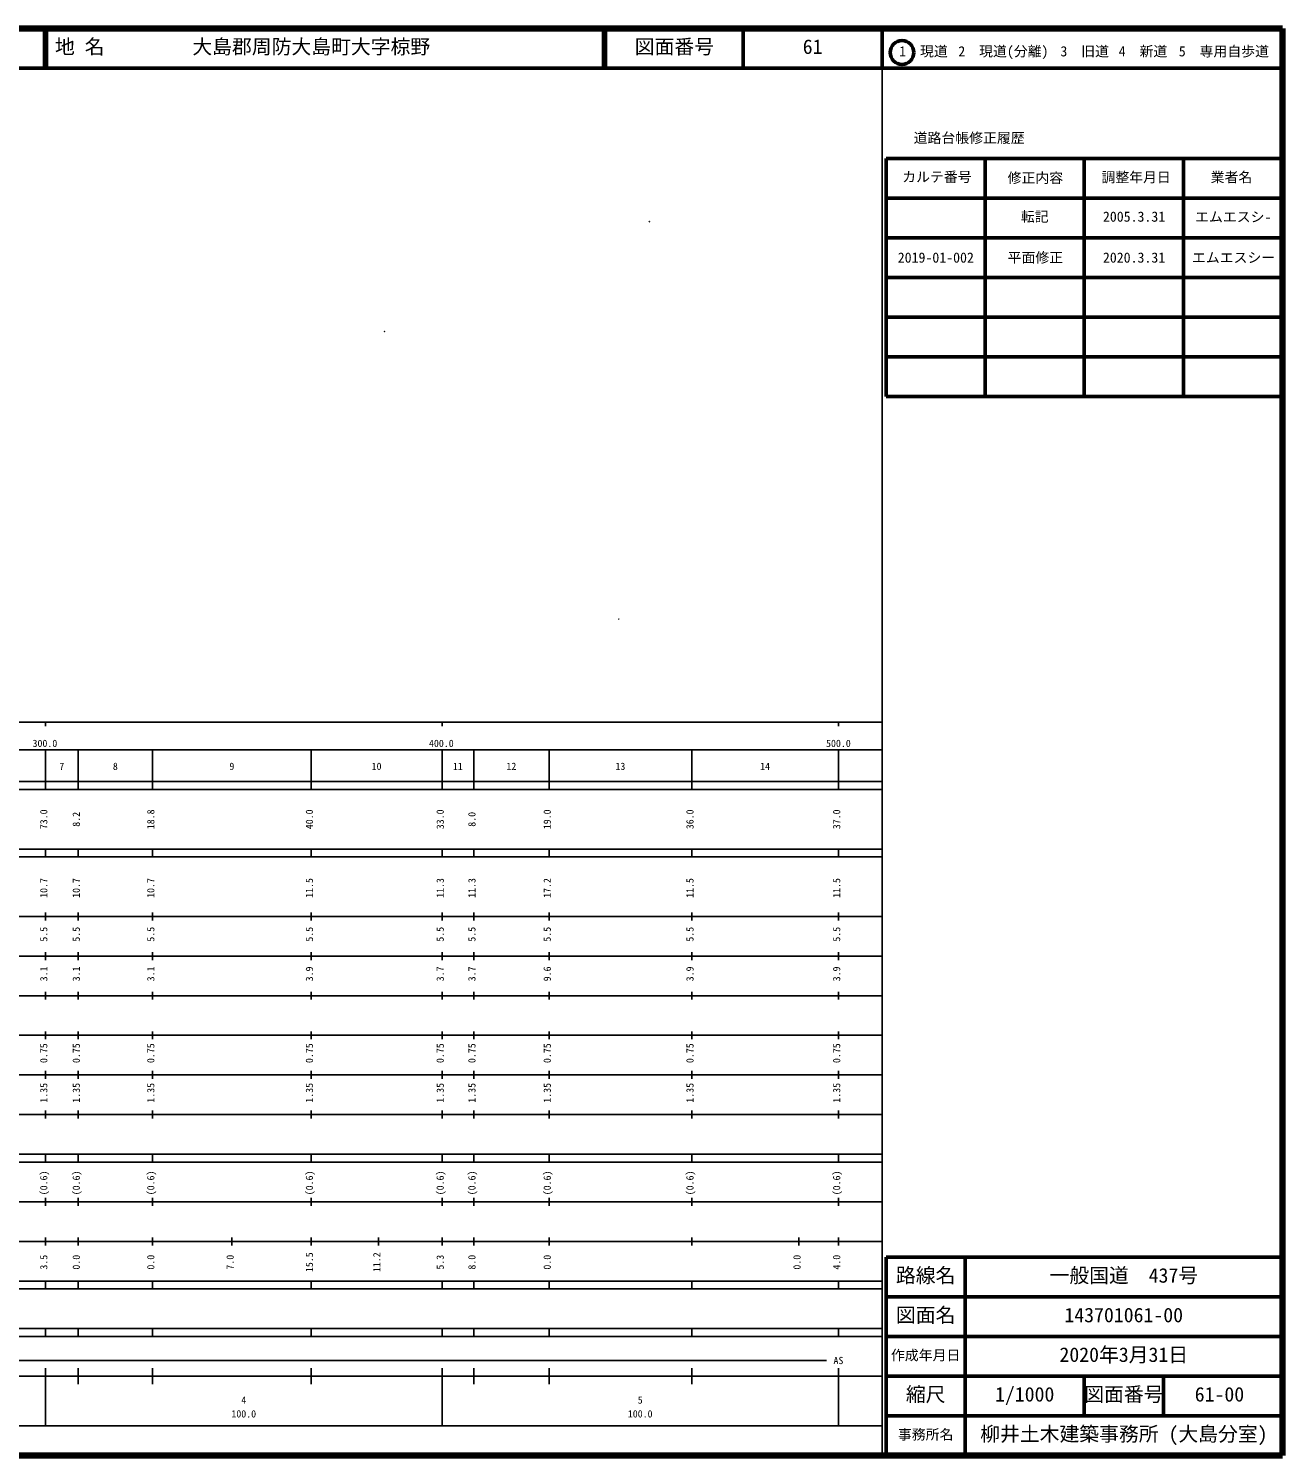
# Model space of a CAD drawing. Units: millimetres on the paper, with parts at other scales. Extents: x 40 to 680, y 20 to 380.
# Drawn here: x 363.7 to 680, y 20 to 380 of the extents above; entities that cross this region are included whole.
import ezdxf
from ezdxf.enums import TextEntityAlignment as Align

# ---------------------------------------------------------------- set-up
doc = ezdxf.new("R2010")
doc.units = ezdxf.units.MM
for name, color, linetype, lineweight in [('M-OTRS', 6, 'Continuous', 25), ('M-TTL', 2, 'Continuous', 140), ('M-TTL-BAND', 7, 'Continuous', 25), ('M-TTL-FRAM', 2, 'Continuous', 50), ('M-TTL-LINE', 7, 'Continuous', 50)]:
    doc.layers.add(name, color=color, linetype=linetype, lineweight=lineweight)
doc.layers.add('M-TTL-TXT', color=7, linetype='Continuous')
doc.styles.add('ＭＳ ゴシック', font='')
doc.styles.get('ＭＳ ゴシック').set_extended_font_data('MS Gothic')

msp = doc.modelspace()

# ---------------------------------------------------------------- linework, layer by layer
at = {"layer": 'M-OTRS'}
for centre, radius in [((520.289, 331.286), 0.0313), ((520.289, 331.286), 0.025), ((520.289, 331.286), 0.0188), ((520.289, 331.286), 0.0125), ((520.289, 331.286), 0.0063), ((453.537, 303.55), 0.0313), ((453.537, 303.55), 0.025), ((453.537, 303.55), 0.0188), ((453.537, 303.55), 0.0125), ((453.537, 303.55), 0.0063), ((512.603, 230.993), 0.0313), ((512.603, 230.993), 0.025), ((512.603, 230.993), 0.0188), ((512.603, 230.993), 0.0125), ((512.603, 230.993), 0.0063)]:
    msp.add_circle(centre, radius, dxfattribs=at)
at = {"layer": 'M-TTL'}
for p, q in [((680, 380), (40, 380)), ((680, 20), (680, 380)), ((40, 20), (680, 20))]:
    msp.add_line(p, q, dxfattribs=at)
at = {"layer": 'M-TTL-BAND'}
for p, q in [((579, 20), (579, 370)), ((40, 205), (579, 205)), ((368, 205), (368, 204)), ((468, 205), (468, 204)), ((568, 205), (568, 204)), ((68, 198), (579, 198)), ((368, 188), (368, 198)), ((376.2, 188), (376.2, 198)), ((395, 188), (395, 198)), ((435, 188), (435, 198)), ((468, 188), (468, 198)), ((476, 188), (476, 198)), ((495, 188), (495, 198)), ((531, 188), (531, 198)), ((568, 188), (568, 198)), ((40, 190), (579, 190)), ((40, 188), (579, 188)), ((40, 173), (579, 173)), ((368, 171), (368, 173)), ((376.2, 171), (376.2, 173)), ((395, 171), (395, 173)), ((435, 171), (435, 173)), ((468, 171), (468, 173)), ((476, 171), (476, 173)), ((495, 171), (495, 173)), ((531, 171), (531, 173)), ((568, 171), (568, 173)), ((40, 171), (579, 171)), ((40, 156), (579, 156)), ((368, 155), (368, 157)), ((376.2, 155), (376.2, 157)), ((395, 155), (395, 157)), ((435, 155), (435, 157)), ((468, 155), (468, 157)), ((476, 155), (476, 157)), ((495, 155), (495, 157)), ((531, 155), (531, 157)), ((568, 155), (568, 157)), ((46, 146), (579, 146)), ((368, 145), (368, 147)), ((376.2, 145), (376.2, 147)), ((395, 145), (395, 147)), ((435, 145), (435, 147)), ((468, 145), (468, 147)), ((476, 145), (476, 147)), ((495, 145), (495, 147)), ((531, 145), (531, 147)), ((568, 145), (568, 147)), ((368, 135), (368, 137)), ((376.2, 135), (376.2, 137)), ((395, 135), (395, 137)), ((435, 135), (435, 137)), ((468, 135), (468, 137)), ((476, 135), (476, 137)), ((495, 135), (495, 137)), ((531, 135), (531, 137)), ((568, 135), (568, 137)), ((52, 136), (579, 136)), ((46, 126), (579, 126)), ((368, 125), (368, 127)), ((376.2, 125), (376.2, 127)), ((395, 125), (395, 127)), ((435, 125), (435, 127)), ((468, 125), (468, 127)), ((476, 125), (476, 127)), ((495, 125), (495, 127)), ((531, 125), (531, 127)), ((568, 125), (568, 127)), ((52, 116), (579, 116)), ((368, 115), (368, 117)), ((376.2, 115), (376.2, 117)), ((395, 115), (395, 117)), ((435, 115), (435, 117)), ((468, 115), (468, 117)), ((476, 115), (476, 117)), ((495, 115), (495, 117)), ((531, 115), (531, 117)), ((568, 115), (568, 117)), ((46, 106), (579, 106)), ((368, 105), (368, 107)), ((376.2, 105), (376.2, 107)), ((395, 105), (395, 107)), ((435, 105), (435, 107)), ((468, 105), (468, 107)), ((476, 105), (476, 107)), ((495, 105), (495, 107)), ((531, 105), (531, 107)), ((568, 105), (568, 107)), ((40, 96), (579, 96)), ((40, 94), (579, 94)), ((368, 94), (368, 96)), ((376.2, 94), (376.2, 96)), ((395, 94), (395, 96)), ((435, 94), (435, 96)), ((468, 94), (468, 96)), ((476, 94), (476, 96)), ((495, 94), (495, 96)), ((531, 94), (531, 96)), ((568, 94), (568, 96)), ((49, 84), (579, 84)), ((368, 83), (368, 85)), ((376.2, 83), (376.2, 85)), ((395, 83), (395, 85)), ((435, 83), (435, 85)), ((468, 83), (468, 85)), ((476, 83), (476, 85)), ((495, 83), (495, 85)), ((531, 83), (531, 85)), ((568, 83), (568, 85)), ((40, 74), (579, 74)), ((368, 73), (368, 75)), ((376.2, 73), (376.2, 75)), ((395, 73), (395, 75)), ((415, 73), (415, 75)), ((435, 73), (435, 75)), ((452, 73), (452, 75)), ((468, 73), (468, 75)), ((476, 73), (476, 75)), ((495, 73), (495, 75)), ((531, 73), (531, 75)), ((558, 73), (558, 75)), ((568, 73), (568, 75)), ((40, 64), (579, 64)), ((40, 62), (579, 62)), ((368, 62), (368, 64)), ((376.2, 62), (376.2, 64)), ((395, 62), (395, 64)), ((435, 62), (435, 64)), ((468, 62), (468, 64)), ((476, 62), (476, 64)), ((495, 62), (495, 64)), ((531, 62), (531, 64)), ((568, 62), (568, 64)), ((40, 52), (579, 52)), ((368, 50), (368, 52)), ((376.2, 50), (376.2, 52)), ((395, 50), (395, 52)), ((435, 50), (435, 52)), ((468, 50), (468, 52)), ((476, 50), (476, 52)), ((495, 50), (495, 52)), ((531, 50), (531, 52)), ((568, 50), (568, 52)), ((40, 50), (579, 50)), ((71, 44), (565, 44)), ((40, 40), (579, 40)), ((368, 27.5), (368, 42)), ((376.2, 38), (376.2, 42)), ((395, 38), (395, 42)), ((435, 38), (435, 42)), ((468, 27.5), (468, 42)), ((476, 38), (476, 42)), ((495, 38), (495, 42)), ((531, 38), (531, 42)), ((568, 27.5), (568, 42)), ((68, 27.5), (579, 27.5))]:
    msp.add_line(p, q, dxfattribs=at)
at = {"layer": 'M-TTL-FRAM'}
for p, q in [((580, 347.197), (580, 287.197)), ((580, 347.197), (680, 347.197)), ((580, 287.197), (680, 287.197)), ((680, 70), (580, 70)), ((580, 70), (580, 20))]:
    msp.add_line(p, q, dxfattribs=at)
at = {"layer": 'M-TTL-LINE'}
for p, q in [((367.75, 380), (367.75, 370)), ((368.25, 380), (368.25, 370)), ((508.747, 380), (508.747, 370)), ((509.247, 380), (509.247, 370)), ((543.996, 380), (543.996, 370)), ((579, 380), (579, 370)), ((40, 370), (680, 370)), ((605, 347.197), (605, 287.197)), ((630, 347.197), (630, 287.197)), ((655, 347.197), (655, 287.197)), ((580, 337.197), (680, 337.197)), ((580, 327.197), (680, 327.197)), ((580, 317.197), (680, 317.197)), ((580, 307.197), (680, 307.197)), ((580, 297.197), (680, 297.197)), ((600, 70), (600, 20)), ((680, 60), (580, 60)), ((680, 50), (580, 50)), ((680, 40), (580, 40)), ((630, 40), (630, 30)), ((650, 40), (650, 30)), ((680, 30), (580, 30))]:
    msp.add_line(p, q, dxfattribs=at)
msp.add_circle((584.031, 373.958), 3, dxfattribs=at)

# ---------------------------------------------------------------- texts
at = {"layer": 'M-TTL-BAND', "style": 'ＭＳ ゴシック'}
for s, p in [('300.0', (364.719, 198.195)), ('400.0', (464.719, 198.195)), ('500.0', (564.875, 198.195)), ('7', (371.475, 192.405)), ('8', (384.975, 192.405)), ('9', (414.375, 192.405)), ('10', (450.25, 192.405)), ('11', (470.75, 192.405)), ('12', (484.25, 192.405)), ('13', (511.75, 192.405)), ('14', (548.25, 192.405)), ('AS', (566.75, 42.5)), ('4', (417.375, 32.523)), ('5', (517.375, 32.523)), ('100.0', (414.875, 29.033)), ('100.0', (514.875, 29.033))]:
    msp.add_text(s, height=1.833, dxfattribs=at).set_placement(p, align=Align.BOTTOM_LEFT)
for s, p in [('73.0', (369, 178)), ('8.2', (377.2, 178.625)), ('18.8', (396, 178)), ('40.0', (436, 178)), ('33.0', (469, 178)), ('8.0', (477, 178.625)), ('19.0', (496, 178)), ('36.0', (532, 178)), ('37.0', (569, 178)), ('10.7', (369, 160.674)), ('10.7', (377.2, 160.674)), ('10.7', (396, 160.674)), ('11.5', (436, 160.674)), ('11.3', (469, 160.674)), ('11.3', (477, 160.674)), ('17.2', (496, 160.674)), ('11.5', (532, 160.674)), ('11.5', (569, 160.674)), ('5.5', (369, 149.625)), ('5.5', (377.2, 149.625)), ('5.5', (396, 149.625)), ('5.5', (436, 149.625)), ('5.5', (469, 149.625)), ('5.5', (477, 149.625)), ('5.5', (496, 149.625)), ('5.5', (532, 149.625)), ('5.5', (569, 149.625)), ('3.1', (369, 139.625)), ('3.1', (377.2, 139.625)), ('3.1', (396, 139.625)), ('3.9', (436, 139.625)), ('3.7', (469, 139.625)), ('3.7', (477, 139.625)), ('9.6', (496, 139.625)), ('3.9', (532, 139.625)), ('3.9', (569, 139.625)), ('0.75', (369, 119)), ('0.75', (377.2, 119)), ('0.75', (396, 119)), ('0.75', (436, 119)), ('0.75', (469, 119)), ('0.75', (477, 119)), ('0.75', (496, 119)), ('0.75', (532, 119)), ('0.75', (569, 119)), ('1.35', (369, 109)), ('1.35', (377.2, 109)), ('1.35', (396, 109)), ('1.35', (436, 109)), ('1.35', (469, 109)), ('1.35', (477, 109)), ('1.35', (496, 109)), ('1.35', (532, 109)), ('1.35', (569, 109)), ('(0.6)', (369, 85.639)), ('(0.6)', (377.2, 85.639)), ('(0.6)', (396, 85.639)), ('(0.6)', (436, 85.639)), ('(0.6)', (469, 85.639)), ('(0.6)', (477, 85.639)), ('(0.6)', (496, 85.639)), ('(0.6)', (532, 85.639)), ('(0.6)', (569, 85.639)), ('3.5', (369, 66.889)), ('0.0', (377.2, 66.889)), ('0.0', (396, 66.889)), ('7.0', (416, 66.889)), ('15.5', (436, 66.264)), ('11.2', (453, 66.264)), ('5.3', (469, 66.889)), ('8.0', (477, 66.889)), ('0.0', (496, 66.889)), ('0.0', (559, 66.889)), ('4.0', (569, 66.889))]:
    msp.add_text(s, height=1.833, rotation=90, dxfattribs=at).set_placement(p, align=Align.BOTTOM_LEFT)
at = {"layer": 'M-TTL-TXT', "style": 'ＭＳ ゴシック'}
for s, height, p in [('地 名', 3.666, (370.38, 372.5)), ('大島郡周防大島町大字椋野', 3.666, (405.024, 372.5)), ('図面番号', 3.666, (516.621, 372.5)), ('61', 3.666, (558.996, 372.5)), ('1\u3000現道', 2.566, (583.323, 372.208)), ('2\u3000現道(分離)', 2.566, (598.244, 372.208)), ('3\u3000旧道', 2.566, (623.996, 372.208)), ('4\u3000新道', 2.566, (638.699, 372.208)), ('5\u3000専用自歩道', 2.566, (653.853, 372.208)), ('道路台帳修正履歴', 2.566, (586.968, 350.363)), ('カルテ番号', 2.566, (584.089, 340.527)), ('修正内容', 2.566, (610.675, 340.273)), ('調整年月日', 2.566, (634.339, 340.447)), ('業者名', 2.566, (661.884, 340.447)), ('転記', 2.566, (614, 330.495)), ('2005.3.31', 2.566, (634.712, 330.495)), ('エムエスシ-', 2.566, (657.962, 330.439)), ('2019-01-002', 2.566, (582.962, 320.166)), ('平面修正', 2.566, (610.675, 320.166)), ('2020.3.31', 2.566, (634.712, 320.166)), ('エムエスシー', 2.566, (657.175, 320.166)), ('路線名', 3.666, (582.5, 62.5)), ('一般国道\u3000437号', 3.666, (621.25, 62.5)), ('図面名', 3.666, (582.5, 52.5)), ('143701061-00', 3.666, (625, 52.5)), ('作成年月日', 2.566, (581.25, 43.25)), ('2020年3月31日', 3.666, (623.75, 42.5)), ('縮尺', 3.666, (585, 32.5)), ('1/1000', 3.666, (607.5, 32.5)), ('図面番号', 3.666, (630, 32.5)), ('61-00', 3.666, (657.875, 32.5)), ('事務所名', 2.566, (583, 23.25)), ('柳井土木建築事務所 (大島分室)', 3.666, (603.75, 22.5))]:
    msp.add_text(s, height=height, dxfattribs=at).set_placement(p, align=Align.BOTTOM_LEFT)

doc.saveas('drawing.dxf')
